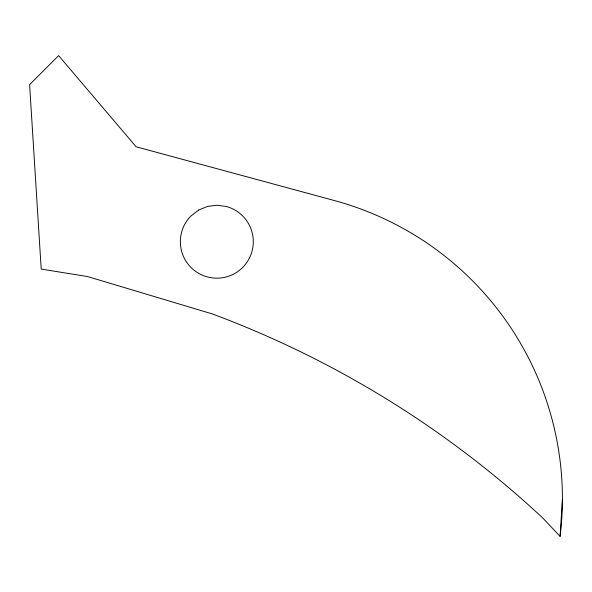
<?xml version="1.0" encoding="UTF-8"?>
<svg xmlns="http://www.w3.org/2000/svg" width="592" height="592" viewBox="0 0 592 592"><rect width="100%" height="100%" fill="white"/><g stroke="black" fill="none" stroke-linecap="round" stroke-linejoin="round"><path stroke-width="0.89" d="M560.084 536.382A308.795 308.795 0 0 0 334.443 200.562L136.108 146.764L58.615 55.618L29.6 84.634L41.203 269.079L87.638 276.575L212.336 313.93A993.872 993.872 0 0 1 542.716 517.941L560.084 536.382L562.4 499.715M198.675 210.056L191.105 215.828A36.475 36.475 0 0 0 195.804 271.521A36.475 36.475 0 0 0 249.831 257.224A36.475 36.475 0 0 0 226.366 206.497L216.931 205.224L207.489 206.438L198.675 210.056"/></g></svg>
